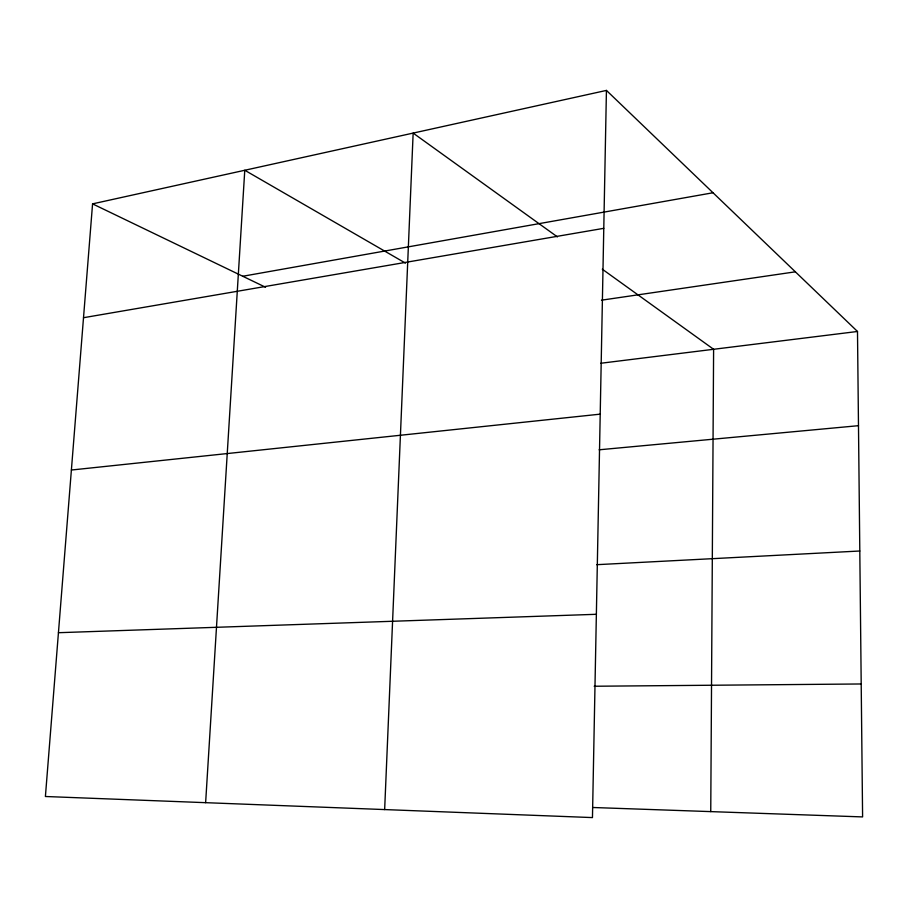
<?xml version="1.0" encoding="UTF-8"?>
<svg xmlns="http://www.w3.org/2000/svg" width="908" height="908" viewBox="0 0 908 908"><rect width="100%" height="100%" fill="white"/><g stroke="black" fill="none" stroke-linecap="round" stroke-linejoin="round"><path stroke-width="1.36" d="M710.748 811.616L713.609 349.285L602.288 269.188M606.43 90.414L592.459 817.586L45.4 796.498L92.571 203.869L606.43 90.414L857.492 331.477L862.6 816.916L593.083 807.507M384.651 809.573L413.151 133.09L557.421 236.897M205.628 802.672L244.774 170.261L405.479 263.116M242.754 276.259L713.018 192.757M83.513 317.709L603.786 228.328M601.482 300.185L795.363 271.821M600.778 363.257L857.492 331.477M71.391 470.026L600.211 414.15M599.11 449.8L858.491 425.682M596.715 564.685L859.808 551.008M58.441 632.706L596.363 614.296M594.195 686.244L861.204 683.974M92.571 203.869L265.556 287.246"/></g></svg>
